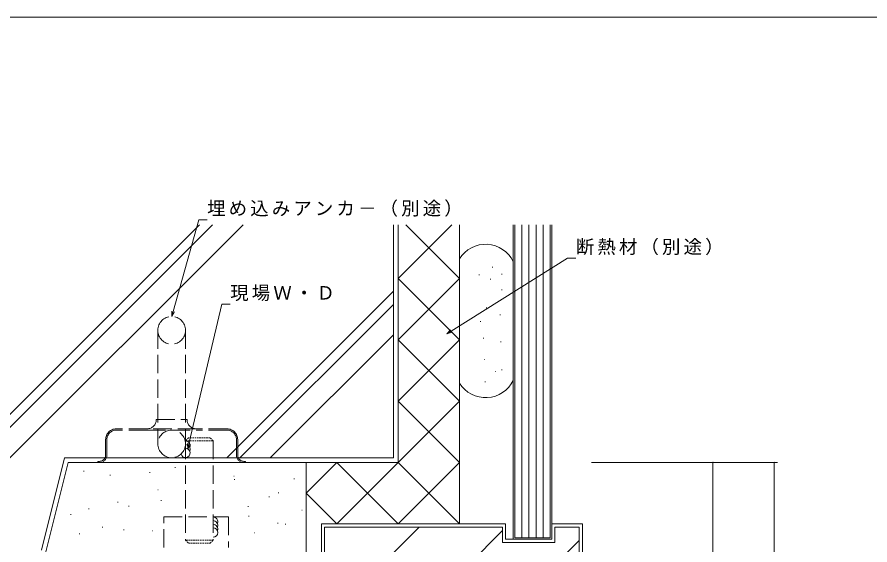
# Model space of a CAD drawing. Units: millimetres, scale not verified. Extents: x -567 to 567, y -403 to 403.
# Drawn here: x -416.8 to -139.1, y 227 to 399 of the extents above; entities that cross this region are included whole.
import ezdxf

# ---------------------------------------------------------------- set-up
doc = ezdxf.new("R2010")
doc.units = ezdxf.units.MM
doc.header["$LTSCALE"] = 2
doc.linetypes.add('USER1', pattern=[0.375, 0.25, -0.125])
doc.linetypes.add('USER3', pattern=[4, 3, -1])
for name, color, linetype, lineweight in [('0-1_YKK_ZWAK', 7, 'Continuous', 18), ('0-5_YSS_K', 3, 'Continuous', 18), ('0-6_YKK_13', 4, 'Continuous', 18), ('0-7_YKK_D', 6, 'Continuous', 18)]:
    doc.layers.add(name, color=color, linetype=linetype, lineweight=lineweight)
doc.styles.add('ＭＳ ゴシック', font='')
doc.styles.get('ＭＳ ゴシック').set_extended_font_data('MS Gothic')

msp = doc.modelspace()

# ---------------------------------------------------------------- linework, layer by layer
at = {"layer": '0-1_YKK_ZWAK'}
msp.add_line((537.274, 399), (-562.726, 399), dxfattribs=at)
at = {"layer": '0-5_YSS_K'}
for p, q in [((-343.233, 331.327), (-441.228, 233.332)), ((-353.133, 331.327), (-441.228, 243.232)), ((-357.375, 331.327), (-441.228, 247.475)), ((-294.228, 255.318), (-294.228, 331.327)), ((-292.728, 331.327), (-292.728, 253.818)), ((-292.728, 313.818), (-275.218, 331.327)), ((-292.728, 253.818), (-292.728, 331.327)), ((-272.728, 313.818), (-290.238, 331.327)), ((-272.728, 233.816), (-272.728, 331.327)), ((-255.228, 228.816), (-255.228, 331.327)), ((-254.728, 229.316), (-254.728, 331.327)), ((-252.428, 229.316), (-252.428, 331.327)), ((-250.128, 229.316), (-250.128, 331.327)), ((-247.828, 229.316), (-247.828, 331.327)), ((-245.528, 229.316), (-245.528, 331.327)), ((-243.228, 331.327), (-243.228, 229.316)), ((-242.728, 331.327), (-242.728, 228.816)), ((-272.728, 279.696), (-272.728, 320.232)), ((-262.053, 317.482), (-261.853, 317.482)), ((-255.228, 281.841), (-255.228, 318.086)), ((-266.483, 315.021), (-266.283, 315.021)), ((-259.101, 315.267), (-258.901, 315.267)), ((-292.728, 293.818), (-272.728, 313.818)), ((-272.728, 293.818), (-292.728, 313.818)), ((-262.792, 313.545), (-262.592, 313.545)), ((-294.228, 309.622), (-348.532, 255.318)), ((-259.101, 310.1), (-258.901, 310.1)), ((-294.228, 305.379), (-344.29, 255.318)), ((-264.022, 304.195), (-263.822, 304.195)), ((-259.593, 301.98), (-259.393, 301.98)), ((-265.99, 299.765), (-265.79, 299.765)), ((-294.228, 295.48), (-334.39, 255.318)), ((-292.728, 273.818), (-272.728, 293.818)), ((-272.728, 273.818), (-292.728, 293.818)), ((-265.006, 294.352), (-264.806, 294.352)), ((-259.347, 293.122), (-259.147, 293.122)), ((-264.76, 287.462), (-264.56, 287.462)), ((-261.069, 283.525), (-260.869, 283.525)), ((-259.101, 284.017), (-258.901, 284.017)), ((-264.514, 280.08), (-264.314, 280.08)), ((-272.728, 253.818), (-292.728, 273.818)), ((-292.728, 253.818), (-272.728, 273.818)), ((-408.899, 225.318), (-401.399, 255.318)), ((-407.728, 223.818), (-400.228, 253.818)), ((-294.228, 255.318), (-401.399, 255.318)), ((-400.228, 253.818), (-292.728, 253.818)), ((-322.728, 243.817), (-312.728, 253.818)), ((-322.728, 223.816), (-322.728, 253.818)), ((-312.728, 233.816), (-292.728, 253.818)), ((-292.727, 233.816), (-312.728, 253.818)), ((-292.73, 233.816), (-272.728, 253.818)), ((-272.728, 233.818), (-292.728, 253.818)), ((-395.18, 250.973), (-394.98, 250.973)), ((-373.647, 250.57), (-373.447, 250.57)), ((-365.397, 252.18), (-365.197, 252.18)), ((-386.57, 249.726), (-386.37, 249.726)), ((-346.279, 249.363), (-346.079, 249.363)), ((-346.1, 248.323), (-345.9, 248.323)), ((-326.684, 248.557), (-326.484, 248.557)), ((-371.031, 244.935), (-370.831, 244.935)), ((-334.872, 242.621), (-334.672, 242.621)), ((-331.789, 243.929), (-331.589, 243.929)), ((-312.727, 233.816), (-322.728, 243.817)), ((-384.112, 240.911), (-383.912, 240.911)), ((-380.487, 239.58), (-380.287, 239.58)), ((-369.961, 241.451), (-369.761, 241.451)), ((-341.65, 239.502), (-341.45, 239.502)), ((-399.406, 236.886), (-399.206, 236.886)), ((-393.57, 238.697), (-393.37, 238.697)), ((-341.422, 236.305), (-341.222, 236.305)), ((-324.142, 238.294), (-323.942, 238.294)), ((-331.991, 234.068), (-331.791, 234.068)), ((-329.491, 233.732), (-329.291, 233.732)), ((-257.728, 228.816), (-257.728, 233.816)), ((-242.728, 228.816), (-242.728, 233.816)), ((-242.728, 233.816), (-232.728, 233.816)), ((-232.728, 208.816), (-232.728, 233.816)), ((-396.589, 230.647), (-396.389, 230.647)), ((-389.143, 232.796), (-388.943, 232.796)), ((-382.125, 231.86), (-381.925, 231.86)), ((-372.768, 231.626), (-372.568, 231.626)), ((-339.55, 230.924), (-339.35, 230.924)), ((-316.728, 232.816), (-316.728, 212.816)), ((-316.728, 232.816), (-258.728, 232.816)), ((-305.865, 212.816), (-285.865, 232.816)), ((-280.581, 209.816), (-258.728, 231.669)), ((-258.728, 227.816), (-258.728, 232.816)), ((-241.728, 232.816), (-233.728, 232.816)), ((-241.728, 227.816), (-241.728, 232.816)), ((-233.728, 232.816), (-233.728, 209.816)), ((-241.728, 227.816), (-258.728, 227.816)), ((-242.728, 228.816), (-257.728, 228.816)), ((-242.728, 228.816), (-255.228, 228.816)), ((-243.228, 229.316), (-254.728, 229.316)), ((-252.297, 209.816), (-233.728, 228.385))]:
    msp.add_line(p, q, dxfattribs=at)
at = {"layer": '0-5_YSS_K', "linetype": 'USER1'}
for p, q in [((-360.978, 261.883), (-361.978, 260.883)), ((-353.978, 261.884), (-360.978, 261.883)), ((-352.978, 260.884), (-353.978, 261.884)), ((-361.978, 260.883), (-352.978, 260.884)), ((-352.978, 228.564), (-361.978, 228.563)), ((-361.978, 228.563), (-360.978, 227.563)), ((-353.978, 227.564), (-352.978, 228.564)), ((-360.978, 227.563), (-353.978, 227.564))]:
    msp.add_line(p, q, dxfattribs=at)
at = {"layer": '0-5_YSS_K', "linetype": 'USER3'}
for p, q in [((-361.978, 260.883), (-361.978, 228.563)), ((-352.978, 260.884), (-352.978, 228.564))]:
    msp.add_line(p, q, dxfattribs=at)
at = {"layer": '0-5_YSS_K'}
msp.add_lwpolyline([(-317.728, 211.816), (-317.728, 233.816), (-257.728, 233.816)], dxfattribs=at)
for centre, radius, start, end in [((-264.228, 314.964), 10, 25.84436, 148.21167), ((-264.228, 284.964), 10, 211.78833, 334.15788), ((-361.978, 256.983), 1.5, 194.51655, 90), ((-361.978, 259.383), 1.5, 336.42182, 90), ((-361.978, 258.183), 1.5, 336.42182, 90), ((-352.978, 234.616), 1.5, 336.42635, 90.00453), ((-352.978, 233.416), 1.5, 336.42635, 90.00453), ((-352.978, 232.216), 1.5, 336.42635, 90.00453), ((-352.978, 231.016), 1.5, 270.00453, 90.00453)]:
    msp.add_arc(centre, radius, start, end, dxfattribs=at)
at = {"layer": '0-6_YKK_13', "linetype": 'USER3'}
for p, q in [((-370.978, 296.918), (-370.978, 259.918)), ((-361.978, 296.918), (-361.978, 259.918)), ((-371.478, 267.818), (-361.478, 267.818)), ((-374.478, 264.818), (-384.478, 264.818)), ((-374.478, 264.418), (-384.478, 264.418)), ((-358.478, 264.818), (-374.478, 264.818)), ((-374.478, 264.418), (-358.478, 264.418)), ((-348.478, 264.818), (-358.478, 264.818)), ((-348.478, 264.418), (-358.478, 264.418)), ((-387.978, 261.318), (-387.978, 256.218)), ((-387.578, 261.318), (-387.578, 256.218)), ((-345.378, 256.218), (-345.378, 261.318)), ((-344.978, 256.218), (-344.978, 261.318)), ((-390.478, 254.218), (-389.978, 254.218)), ((-389.978, 253.818), (-342.978, 253.818)), ((-342.978, 254.218), (-342.478, 254.218)), ((-369.024, 236.116), (-348.024, 236.116)), ((-369.024, 226.116), (-369.024, 236.116)), ((-348.024, 236.116), (-348.024, 226.116))]:
    msp.add_line(p, q, dxfattribs=at)
for points in [[(-390.478, 254.218), (-390.478, 253.818), (-389.978, 253.818)], [(-342.978, 253.818), (-342.478, 253.818), (-342.478, 254.218)]]:
    msp.add_lwpolyline(points, dxfattribs=at)
msp.add_circle((-366.478, 259.918), 4.5, dxfattribs=at)
for centre, radius, start, end in [((-366.478, 296.918), 4.5, 0, 180), ((-366.478, 296.918), 4.5, 180, 0), ((-374.478, 267.818), 3, 270, 0), ((-358.478, 267.818), 3, 180, 270), ((-384.478, 261.318), 3.5, 90, 180), ((-384.478, 261.318), 3.1, 90, 180), ((-348.478, 261.318), 3.5, 0, 90), ((-348.478, 261.318), 3.1, 0, 90), ((-389.978, 256.218), 2, 270, 0), ((-389.978, 256.218), 2.4, 270, 0), ((-342.978, 256.218), 2.4, 180, 270), ((-342.978, 256.218), 2, 180, 270)]:
    msp.add_arc(centre, radius, start, end, dxfattribs=at)
at = {"layer": '0-7_YKK_D'}
for p, q in [((-366.018, 303.054), (-357.63, 332.903)), ((-357.63, 332.903), (-354.93, 332.903)), ((-275.411, 296.684), (-237.568, 320.376)), ((-237.568, 320.376), (-234.868, 320.376)), ((-366.478, 301.418), (-366.457, 303.177)), ((-366.478, 301.418), (-366.018, 303.054)), ((-365.58, 302.931), (-366.478, 301.418)), ((-360.863, 259.88), (-350.119, 305.415)), ((-350.119, 305.415), (-347.419, 305.415)), ((-276.852, 295.781), (-275.652, 297.07)), ((-276.852, 295.781), (-275.411, 296.684)), ((-275.169, 296.297), (-276.852, 295.781)), ((-361.253, 258.225), (-361.306, 259.985)), ((-361.253, 258.225), (-360.863, 259.88)), ((-360.42, 259.775), (-361.253, 258.225)), ((-229.728, 253.816), (-169.228, 253.816)), ((-229.728, 253.816), (-189.228, 253.816)), ((-190.228, 193.816), (-190.228, 253.816)), ((-170.228, 253.816), (-170.228, -196.187))]:
    msp.add_line(p, q, dxfattribs=at)
for centre, start, end in [((-190.228, 253.816), 90, 270), ((-190.228, 253.816), 270, 90), ((-170.228, 253.816), 90, 270), ((-170.228, 253.816), 270, 90)]:
    msp.add_arc(centre, 0.106, start, end, dxfattribs=at)

# ---------------------------------------------------------------- texts
at = {"layer": '0-7_YKK_D', "color": 7, "char_height": 4.399, "attachment_point": 7, "style": 'ＭＳ ゴシック'}
for s, insert in [('\\T1.17;埋め込みアンカ－（別途）', (-354.93, 333.903)), ('\\T1.17;断熱材（別途）', (-234.868, 321.376)), ('\\T1.17;現場Ｗ・Ｄ', (-347.419, 306.415))]:
    msp.add_mtext(s, dxfattribs=dict(at, insert=insert))

doc.saveas('drawing.dxf')
